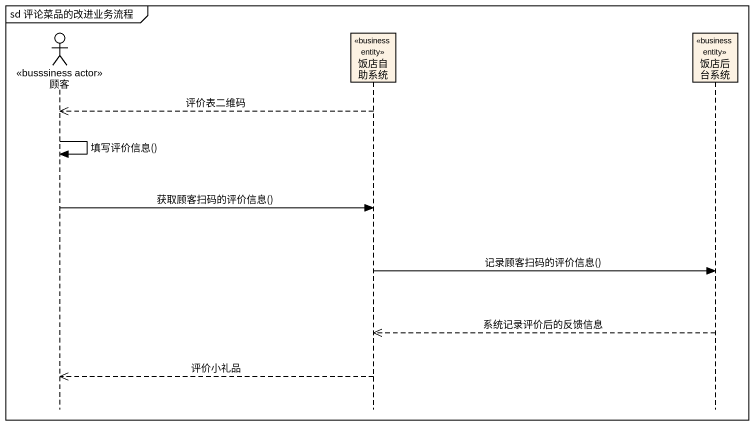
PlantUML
@startuml
mainframe sd 评论菜品的改进业务流程
hide footbox
actor 顾客 <<busssiness actor>>
participant 饭店自助系统 <<business entity>>
participant 饭店后台系统 <<business entity>>

饭店自助系统 -->> 顾客 : 评价表二维码
顾客 -> 顾客 : 填写评价信息()
顾客 -> 饭店自助系统 : 获取顾客扫码的评价信息()
饭店自助系统 -> 饭店后台系统 : 记录顾客扫码的评价信息()
饭店后台系统 -->> 饭店自助系统 : 系统记录评价后的反馈信息
饭店自助系统 -->> 顾客 : 评价小礼品
@enduml
